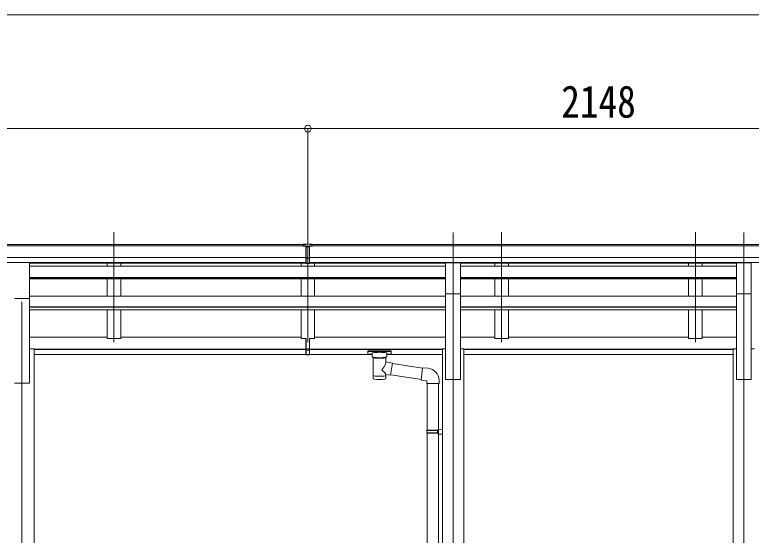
# Model space of a CAD drawing. Units: millimetres at full size; details may follow other scales. Extents: x -6988 to 7066, y -4877 to 4823.
# Drawn here: x 2466 to 5187, y -494 to 1430 of the extents above; entities that cross this region are included whole.
import ezdxf
from ezdxf.enums import TextEntityAlignment as Align

# ---------------------------------------------------------------- set-up
doc = ezdxf.new("R2010")
doc.units = ezdxf.units.MM
doc.header["$LTSCALE"] = 25
doc.header["$PDMODE"] = 32
doc.header["$PDSIZE"] = 25
for name, color, linetype, lineweight in [('0-1_本体', 4, 'Continuous', 9), ('0-2_部品', 7, 'Continuous', 9), ('0-3_ELV2', 3, 'Continuous', 9), ('0-8_PARTS2', 2, 'Continuous', 9), ('0-A_寸法', 6, 'Continuous', 9)]:
    doc.layers.add(name, color=color, linetype=linetype, lineweight=lineweight)
doc.styles.add('ＭＳ ゴシック', font='')
doc.styles.get('ＭＳ ゴシック').set_extended_font_data('MS Gothic')

msp = doc.modelspace()

# ---------------------------------------------------------------- linework, layer by layer
at = {"layer": '0-1_本体'}
for p, q in [((-1457.13, 581.11), (3541.87, 581.11)), ((-1457.13, 575.77), (3541.87, 575.77)), ((3554.87, 581.11), (5689.87, 581.11)), ((3554.87, 575.77), (5689.87, 575.77)), ((-1457.13, 532.24), (3541.87, 532.24)), ((3554.87, 532.24), (5689.87, 532.24)), ((-1457.13, 514.57), (3541.87, 514.57)), ((2519.87, 512.19), (3541.87, 512.19)), ((2519.87, 500.94), (3548.37, 500.94)), ((2807.37, 512.13), (2807.37, 500.94)), ((2857.37, 512.13), (2857.37, 500.94)), ((3523.37, 500.94), (3523.37, 512.19)), ((3523.37, 500.94), (3523.37, 512.19)), ((4057.87, 500.94), (3548.37, 500.94)), ((3554.87, 514.57), (5689.87, 514.57)), ((4057.87, 512.19), (3554.87, 512.19)), ((3573.37, 500.94), (3573.37, 512.19)), ((4112.87, 512.19), (5131.87, 512.19)), ((4112.87, 500.94), (5131.87, 500.94)), ((4239.37, 512.13), (4239.37, 500.94)), ((4289.37, 512.13), (4289.37, 500.94)), ((4955.37, 512.13), (4955.37, 500.94)), ((5005.37, 512.13), (5005.37, 500.94)), ((2519.87, 459.01), (3548.37, 459.01)), ((2519.87, 457.51), (3548.37, 457.51)), ((2519.87, 453.31), (3548.37, 453.31)), ((2807.37, 453.31), (2807.37, 389.58)), ((2857.37, 453.31), (2857.37, 389.58)), ((3523.37, 389.58), (3523.37, 453.31)), ((3523.37, 389.58), (3523.37, 453.31)), ((4057.87, 459.01), (3548.37, 459.01)), ((4057.87, 457.51), (3548.37, 457.51)), ((4057.87, 453.31), (3548.37, 453.31)), ((3573.37, 389.58), (3573.37, 453.31)), ((4112.87, 459.01), (5131.87, 459.01)), ((4112.87, 457.51), (5131.87, 457.51)), ((4112.87, 453.31), (5131.87, 453.31)), ((4239.37, 453.31), (4239.37, 389.58)), ((4289.37, 453.31), (4289.37, 389.58)), ((4955.37, 453.31), (4955.37, 389.58)), ((5005.37, 453.31), (5005.37, 389.58)), ((2519.87, 68.47), (2519.87, 385.26)), ((2519.88, 389.58), (3548.37, 389.58)), ((4057.86, 389.58), (3548.37, 389.58)), ((4057.76, 399.14), (4057.76, 82.35)), ((4112.76, 82.35), (4112.76, 399.14)), ((4112.88, 389.58), (5131.88, 389.58)), ((5131.76, 399.14), (5131.76, 82.35)), ((5186.76, 82.35), (5186.76, 399.14)), ((2519.87, 350.14), (3548.37, 350.14)), ((2519.87, 348.66), (3548.37, 348.66)), ((2519.87, 339.41), (3548.37, 339.41)), ((2807.37, 339.41), (2807.37, 232.92)), ((2857.37, 339.41), (2857.37, 232.92)), ((3523.37, 232.94), (3523.37, 339.41)), ((3523.37, 232.94), (3523.37, 339.41)), ((4057.87, 350.14), (3548.37, 350.14)), ((4057.87, 348.66), (3548.37, 348.66)), ((4057.87, 339.41), (3548.37, 339.41)), ((3573.37, 232.94), (3573.37, 339.41)), ((4112.87, 350.14), (5131.87, 350.14)), ((4112.87, 348.66), (5131.87, 348.66)), ((4112.87, 339.41), (5131.87, 339.41)), ((4239.37, 339.41), (4239.37, 232.92)), ((4289.37, 339.41), (4289.37, 232.92)), ((4955.37, 339.41), (4955.37, 232.92)), ((5005.37, 339.41), (5005.37, 232.92)), ((2519.87, 237.74), (2807.37, 237.74)), ((2807.37, 232.92), (2857.37, 232.92)), ((2857.37, 237.74), (3523.37, 237.74)), ((3541.87, 232.94), (3523.37, 232.94)), ((3554.87, 232.94), (3573.37, 232.94)), ((3573.37, 237.74), (4057.87, 237.74)), ((4112.87, 237.74), (4239.37, 237.74)), ((4239.37, 232.92), (4289.37, 232.92)), ((4289.37, 237.74), (4955.37, 237.74)), ((4955.37, 232.92), (5005.37, 232.92)), ((5005.37, 237.74), (5131.87, 237.74)), ((2519.87, 194.85), (2537.57, 194.85)), ((2537.57, 194.85), (2537.57, -1492.54)), ((2537.57, 193.65), (3541.87, 193.65)), ((2537.57, 192.25), (3541.87, 192.25)), ((3554.87, 193.65), (4045.76, 193.65)), ((3554.87, 192.25), (4045.76, 192.25)), ((4045.76, 194.92), (4045.76, -1492.54)), ((4045.76, 194.92), (4057.76, 194.92)), ((4112.76, 194.92), (4124.76, 194.92)), ((4124.76, 194.92), (4124.76, -1492.54)), ((4124.76, 193.65), (5119.76, 193.65)), ((4124.76, 192.25), (5119.76, 192.25)), ((5119.76, 194.92), (5119.76, -1492.54)), ((5119.76, 194.92), (5131.76, 194.92)), ((5186.76, 194.92), (5198.76, 194.92)), ((2537.57, 174.88), (3541.87, 174.88)), ((3554.87, 174.88), (3786.37, 174.88)), ((3840.37, 174.88), (4045.76, 174.88)), ((4124.76, 174.88), (5119.76, 174.88)), ((4057.76, 82.35), (4112.76, 82.35)), ((5131.76, 82.35), (5186.76, 82.35)), ((2464.87, 68.47), (2519.87, 68.47))]:
    msp.add_line(p, q, dxfattribs=at)
at = {"layer": '0-2_部品'}
for p, q in [((2464.87, 514.28), (2519.87, 514.28)), ((2519.87, 380.77), (2519.87, 514.28)), ((4057.76, 512.87), (4112.76, 512.87)), ((4057.76, 398.71), (4057.76, 512.87)), ((4112.76, 398.71), (4112.76, 512.87)), ((5131.76, 512.87), (5186.76, 512.87)), ((5131.76, 398.71), (5131.76, 512.87)), ((5186.76, 398.71), (5186.76, 512.87)), ((4057.76, 398.71), (4112.76, 398.71)), ((5131.76, 398.71), (5186.76, 398.71)), ((2464.87, 380.77), (2519.87, 380.77)), ((3769.87, 186.99), (3769.87, 176.23)), ((3769.87, 186.8), (3769.87, 185.26)), ((3771.87, 187.65), (3854.87, 187.65)), ((3771.87, 185.48), (3854.87, 185.48)), ((3771.87, 175.57), (3786.37, 175.57)), ((3786.37, 168.76), (3786.37, 179.03)), ((3790.47, 164.26), (3790.45, 83.97)), ((3836.27, 146.69), (3836.27, 164.27)), ((3840.37, 168.76), (3840.37, 179.03)), ((3840.37, 175.57), (3854.87, 175.57)), ((3856.87, 186.99), (3856.87, 176.23)), ((3861.49, 142.78), (3836.27, 146.69)), ((3861.49, 142.78), (3854.47, 97.52)), ((3971.72, 123.61), (3861.18, 140.76)), ((3992.69, 123.25), (3971.85, 125.07)), ((3836.29, 83.97), (3836.27, 100.59)), ((3836.27, 100.34), (3854.47, 97.52)), ((3968.05, 81.68), (3854.74, 99.26)), ((3987.76, 67.5), (4033.76, 67.5)), ((3989.76, 67.5), (3989.76, -105.05)), ((4031.76, 67.5), (4031.76, -102.49)), ((4033.76, 67.5), (4033.76, 78.42)), ((3987.76, -107.05), (3988.76, -105.05)), ((3987.76, -107.05), (4031.76, -107.05)), ((3987.76, -107.05), (3987.76, -115.05)), ((3988.76, -105.05), (4031.76, -105.05)), ((4027.29, -107.05), (4026.86, -105.05)), ((4029.76, -102.55), (4045.76, -102.08)), ((4029.76, -104.55), (4029.76, -102.55)), ((4029.76, -104.55), (4031.76, -104.55)), ((4045.76, -102.08), (4045.76, -120.02)), ((3987.76, -115.05), (4031.76, -115.05)), ((3987.76, -115.05), (3988.76, -117.05)), ((3988.76, -117.05), (4031.76, -117.05)), ((3989.76, -117.05), (3989.76, -854.23)), ((4029.76, -119.55), (4029.76, -117.55)), ((4029.76, -119.55), (4045.76, -120.02)), ((4031.76, -119.6), (4031.76, -851.67))]:
    msp.add_line(p, q, dxfattribs=at)
for points in [[(3769.87, 186.99), (3769.91, 187.19), (3769.99, 187.32), (3770.09, 187.42), (3770.19, 187.48), (3770.31, 187.52), (3770.6, 187.58), (3771.09, 187.63), (3771.63, 187.65), (3771.87, 187.65)], [(3769.87, 176.23), (3769.91, 176.04), (3769.99, 175.9), (3770.09, 175.8), (3770.19, 175.74), (3770.31, 175.7), (3770.6, 175.64), (3771.09, 175.59), (3771.63, 175.57), (3771.87, 175.57)], [(3786.41, 168.82), (3786.38, 168.46), (3786.63, 167.5), (3787.15, 166.62), (3787.95, 165.78), (3789.07, 164.98), (3790.47, 164.26)], [(3836.27, 164.27), (3836.5, 164.36), (3837.86, 165.1), (3838.97, 165.95), (3839.73, 166.81), (3840.19, 167.71), (3840.36, 168.6)], [(3854.87, 187.65), (3855.22, 187.65), (3855.75, 187.62), (3856.2, 187.57), (3856.5, 187.5), (3856.67, 187.4), (3856.79, 187.26), (3856.86, 187.08), (3856.87, 186.99)], [(3854.87, 175.57), (3855.22, 175.57), (3855.75, 175.6), (3856.2, 175.65), (3856.5, 175.72), (3856.67, 175.82), (3856.79, 175.96), (3856.86, 176.14), (3856.87, 176.23)], [(3971.85, 125.07), (3967.84, 79.25), (3987.76, 77.5), (3987.76, 67.5)], [(4027.29, -107.05), (4027.29, -115.05), (4026.86, -117.05)], [(4029.76, -117.55), (4031.76, -117.55), (4031.76, -104.55)]]:
    msp.add_lwpolyline(points, dxfattribs=at)
msp.add_arc((3988.76, 78.42), 45, 0, 85, dxfattribs=at)
for centre, major_axis, ratio, start_param, end_param in [((3771.87, 185.26), (2, 0), 0.109601, 1.5707963, 3.1415927), ((3813.37, 179.03), (27, 0), 0.122176, 6.2831853, 9.424778), ((3813.38, 163.81), (-22.91, 0.42), 0.072511, 0.0008029, 1.5715993), ((3813.36, 163.81), (22.92, 0.42), 0.07247, 4.71158, 6.2823764), ((3824.37, 168.76), (16, 0), 0.361356, 6.2636979, 6.2831853), ((3854.87, 185.26), (2, 0), 0.109601, 0, 1.5707963), ((3813.38, 162.18), (-22.91, 0.42), 0.072511, 0.0008029, 1.5715993), ((3813.36, 162.18), (22.92, 0.42), 0.07247, 4.71158, 6.2823764), ((3813.37, 120.15), (-22.81, -26.62), 0.234429, 1.6855472, 3.1268519), ((3815.92, 122.79), (20.32, -22.25), 0.045535, 0.0389954, 1.3075346), ((3813.37, 83.97), (22.92, 0), 0.101955, 3.1415499, 6.2833984), ((3813.37, 96.41), (22.91, 0), 0.122865, 3.1415927, 6.2831853)]:
    msp.add_ellipse(centre, major_axis=major_axis, ratio=ratio, start_param=start_param, end_param=end_param, dxfattribs=at)
at = {"layer": '0-3_ELV2'}
for p, q in [((3531.76, 574.68), (3531.76, 582.52)), ((3531.76, 574.68), (3541.76, 574.68)), ((3548.26, 573.86), (3541.76, 574.26)), ((3541.76, 572.68), (3554.76, 572.68)), ((3541.97, 511.05), (3541.97, 576.33)), ((3541.97, 574.2), (3548.47, 573.88)), ((3554.97, 572.68), (3541.97, 572.68)), ((3554.76, 574.2), (3548.27, 573.88)), ((3548.47, 573.86), (3554.97, 574.26)), ((3554.76, 511.05), (3554.76, 576.33)), ((3564.97, 574.68), (3554.97, 574.68)), ((3564.97, 574.68), (3564.97, 582.52)), ((3541.76, 531.16), (3548.26, 530.99)), ((3548.47, 530.99), (3541.97, 531.16)), ((3548.26, 530.99), (3554.76, 531.16)), ((3554.97, 531.16), (3548.47, 530.99)), ((3541.76, 512.11), (3548.26, 511.72)), ((3548.47, 511.72), (3541.97, 512.11)), ((3548.26, 511.72), (3554.76, 512.11)), ((3554.97, 512.11), (3548.47, 511.72)), ((3541.77, 195.45), (3541.77, 232.93)), ((3541.97, 195.45), (3541.97, 232.93)), ((3554.77, 195.45), (3554.77, 232.93)), ((3554.97, 195.45), (3554.97, 232.93)), ((3541.77, 195.45), (3554.77, 195.45)), ((3541.77, 173.2), (3541.77, 195.45)), ((3554.97, 195.45), (3541.97, 195.45)), ((3541.97, 173.2), (3541.97, 195.45)), ((3554.77, 173.2), (3554.77, 195.45)), ((3554.97, 173.2), (3554.97, 195.45)), ((3541.77, 190.05), (3554.77, 190.05)), ((3541.77, 174.27), (3548.27, 173.87)), ((3554.97, 190.05), (3541.97, 190.05)), ((3548.47, 173.87), (3541.97, 174.27)), ((3548.27, 173.87), (3554.77, 174.27)), ((3554.97, 174.27), (3548.47, 173.87))]:
    msp.add_line(p, q, dxfattribs=at)
for points in [[(3531.76, 582.52), (3549.76, 582.68), (3564.76, 582.55)], [(3564.97, 582.52), (3546.97, 582.68), (3531.97, 582.55)], [(3541.97, 574.72), (3531.97, 574.81), (3531.97, 582.55)], [(3554.76, 511.05), (3548.26, 510.65), (3541.76, 511.05), (3541.76, 576.39)], [(3541.97, 511.05), (3548.47, 510.65), (3554.97, 511.05), (3554.97, 576.39)], [(3554.76, 574.72), (3564.76, 574.81), (3564.76, 582.55)], [(3554.76, 530.05), (3551.51, 529.97), (3548.26, 529.89), (3545.02, 529.97), (3541.76, 530.05)], [(3541.97, 530.05), (3545.23, 529.97), (3548.47, 529.89), (3551.71, 529.97), (3554.97, 530.05)], [(3554.77, 173.2), (3548.27, 172.81), (3541.77, 173.2)], [(3541.97, 173.2), (3548.47, 172.81), (3554.97, 173.2)]]:
    msp.add_lwpolyline(points, dxfattribs=at)
for centre, major_axis, start_param, end_param in [((3572.84, 572.37), (24.57, -1.51), 3.1422238, 3.1491027), ((3523.9, 572.37), (-24.57, -1.51), 3.1340826, 3.1409615)]:
    msp.add_ellipse(centre, major_axis=major_axis, ratio=0.121868, start_param=start_param, end_param=end_param, dxfattribs=at)
at = {"layer": '0-8_PARTS2'}
for p, q in [((2832.37, 626.04), (2832.37, 219.25)), ((3548.37, 626.04), (3548.37, 219.25)), ((4264.37, 626.04), (4264.37, 219.25)), ((4980.37, 626.04), (4980.37, 219.25)), ((4085.26, 624.63), (4085.26, -2338.83)), ((5159.26, 624.63), (5159.26, -2338.83)), ((2492.37, 368.47), (2492.37, -2381.53))]:
    msp.add_line(p, q, dxfattribs=at)
at = {"layer": '0-A_寸法'}
for p, q in [((-1483.63, 1429.96), (5716.37, 1429.96)), ((-1483.63, 1008.92), (3548.37, 1008.92)), ((3548.37, 1008.92), (5696.37, 1008.92)), ((3548.37, 1008.92), (3548.37, 586.29))]:
    msp.add_line(p, q, dxfattribs=at)
msp.add_point((3548.37, 1008.92), dxfattribs=at)

# ---------------------------------------------------------------- texts
at = {"layer": '0-A_寸法', "color": 7, "style": 'ＭＳ ゴシック', "width": 0.85}
msp.add_text('2148', height=119.1, dxfattribs=at).set_placement((4484.87, 1013.92), align=Align.BOTTOM_LEFT)

doc.saveas('drawing.dxf')
